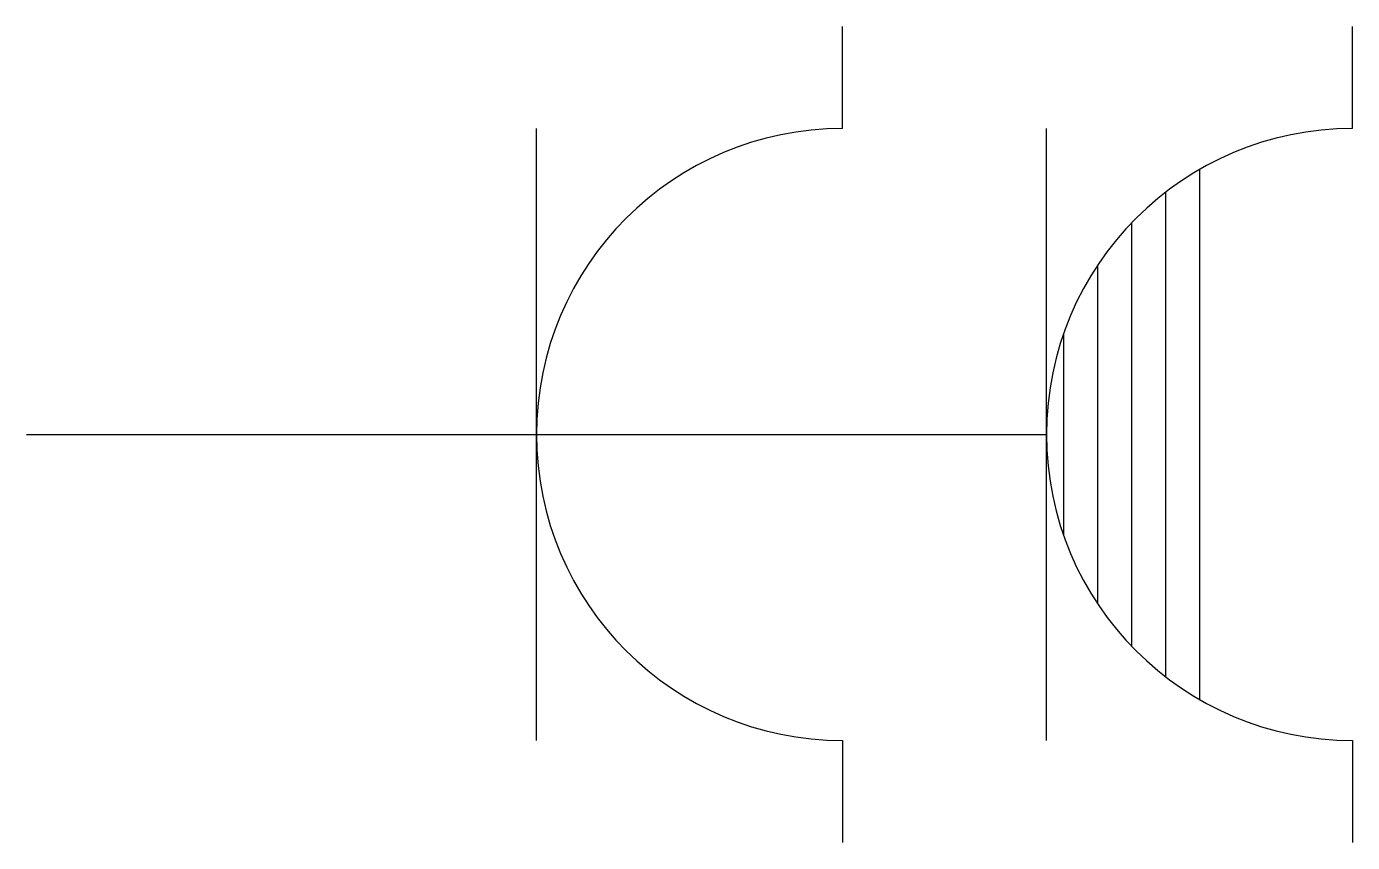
# Model space of a CAD drawing. Header units: millimetres. Extents: x 0 to 7.8, y -2.4 to 2.4.
import ezdxf

# ---------------------------------------------------------------- set-up
doc = ezdxf.new("R2010")
doc.units = ezdxf.units.MM

msp = doc.modelspace()

# ---------------------------------------------------------------- linework, layer by layer
at = {"transparency": 33554687}
for p, q in [((4.8, 1.8), (4.8, 2.4)), ((7.8, 1.8), (7.8, 2.4)), ((3, -1.8), (3, 1.8)), ((6, -1.8), (6, 1.8)), ((6.9, 1.5588), (6.9, -1.5588)), ((6.7, 1.4248), (6.7, -1.4248)), ((6.5, 1.245), (6.5, -1.245)), ((6.3, 0.995), (6.3, -0.995)), ((6.1, 0.5916), (6.1, -0.5916)), ((0, 0), (6, 0)), ((4.8, -1.8), (4.8, -2.4)), ((7.8, -1.8), (7.8, -2.4))]:
    msp.add_line(p, q, dxfattribs=at)
for centre in [(4.8, 0), (7.8, 0)]:
    msp.add_arc(centre, 1.8, 90, 270, dxfattribs=at)

doc.saveas('drawing.dxf')
